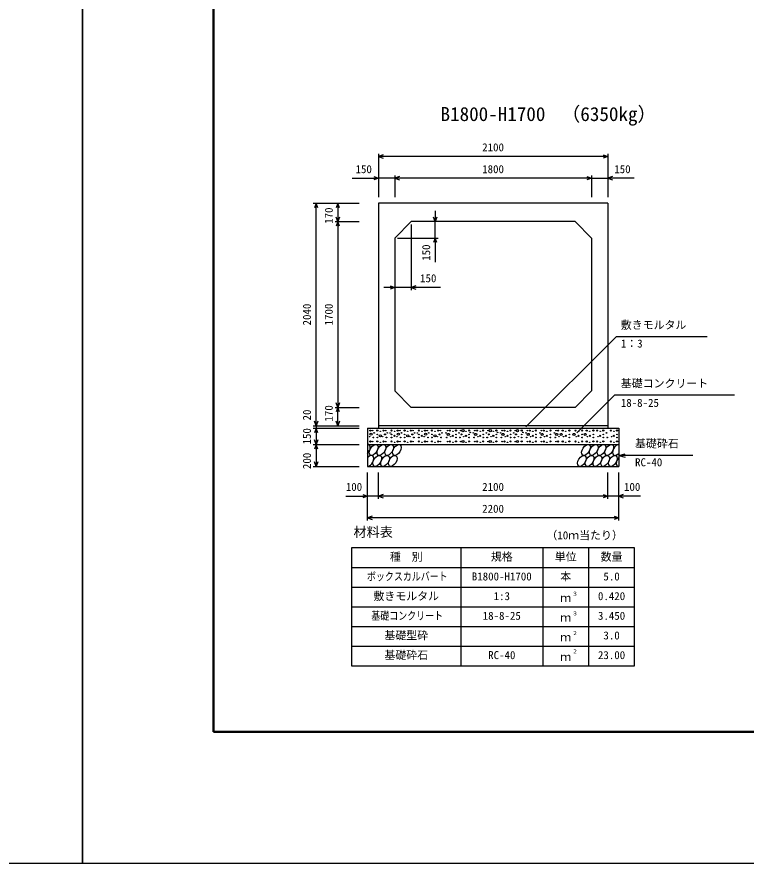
# Model space of a CAD drawing. Units: millimetres, scale not verified. Extents: x -25170 to 75630, y 0 to 35640.
# Drawn here: x 24630 to 31306, y 0 to 7746 of the extents above; entities that cross this region are included whole.
import ezdxf
from ezdxf.enums import TextEntityAlignment as Align

# ---------------------------------------------------------------- set-up
doc = ezdxf.new("R2010")
doc.units = ezdxf.units.MM
doc.header["$LTSCALE"] = 60
for name, color, linetype, lineweight in [('Defpoints_3', 5, 'Continuous', 25), ('DIM', 7, 'Continuous', 25), ('HATCH', 6, 'Continuous', 25), ('HYO', 3, 'Continuous', 25), ('HYO2', 4, 'Continuous', 25), ('OUTLINE', 3, 'Continuous', 25), ('TXT', 7, 'Continuous', 25), ('WAKU', 3, 'Continuous', 50)]:
    doc.layers.add(name, color=color, linetype=linetype, lineweight=lineweight)
doc.styles.add('ＭＳ ゴシック', font='')
doc.styles.get('ＭＳ ゴシック').set_extended_font_data('MS Gothic')

msp = doc.modelspace()

# ---------------------------------------------------------------- linework, layer by layer
at = {"layer": 'Defpoints_3'}
for p, q in [((25230, 0), (25230, 35640)), ((25230, 35640), (25230, 0)), ((-25170, 0), (25230, 0)), ((25230, 0), (75630, 0))]:
    msp.add_line(p, q, dxfattribs=at)
at = {"layer": 'DIM'}
for p, q in [((27939.98, 6493.78), (27939.98, 6096.89)), ((27982.27, 6484.17), (27939.98, 6468.78)), ((30039.98, 6468.78), (27939.98, 6468.78)), ((27939.98, 6468.78), (27982.27, 6453.39)), ((29997.7, 6484.17), (30039.98, 6468.78)), ((30039.98, 6468.78), (29997.7, 6453.39)), ((30039.98, 6493.78), (30039.98, 6096.89)), ((27897.7, 6284.17), (27939.98, 6268.78)), ((28089.98, 6293.78), (28089.98, 6096.89)), ((28132.27, 6284.17), (28089.98, 6268.78)), ((29847.7, 6284.17), (29889.98, 6268.78)), ((29889.98, 6293.78), (29889.98, 6096.89)), ((30082.27, 6284.17), (30039.98, 6268.78)), ((27699.24, 6268.78), (27939.98, 6268.78)), ((27939.98, 6268.78), (27897.7, 6253.39)), ((28089.98, 6268.78), (27939.98, 6268.78)), ((29889.98, 6268.78), (28089.98, 6268.78)), ((28089.98, 6268.78), (28132.27, 6253.39)), ((29889.98, 6268.78), (29847.7, 6253.39)), ((29889.98, 6268.78), (30039.98, 6268.78)), ((30280.73, 6268.78), (30039.98, 6268.78)), ((30039.98, 6268.78), (30082.27, 6253.39)), ((27343.88, 6041.89), (27764.98, 6041.89)), ((27368.88, 6041.89), (27353.49, 5999.6)), ((27368.88, 4001.89), (27368.88, 6041.89)), ((27384.27, 5999.6), (27368.88, 6041.89)), ((27568.88, 6041.89), (27553.49, 5999.6)), ((27568.88, 6041.89), (27568.88, 5871.89)), ((27584.27, 5999.6), (27568.88, 6041.89)), ((28460.84, 5971.89), (28460.84, 5871.89)), ((27568.88, 5871.89), (27553.49, 5914.17)), ((27584.27, 5914.17), (27568.88, 5871.89)), ((28460.84, 5871.89), (28445.44, 5914.17)), ((28476.23, 5914.17), (28460.84, 5871.89)), ((27543.88, 5871.89), (27764.98, 5871.89)), ((27568.88, 5871.89), (27553.49, 5829.6)), ((27568.88, 5871.89), (27568.88, 4171.89)), ((27584.27, 5829.6), (27568.88, 5871.89)), ((28239.98, 5846.89), (28239.98, 5245.32)), ((28460.84, 5721.89), (28460.84, 5871.89)), ((28114.98, 5721.89), (28485.84, 5721.89)), ((28460.84, 5721.89), (28445.44, 5679.6)), ((28476.23, 5679.6), (28460.84, 5721.89)), ((28460.84, 5721.89), (28460.84, 5501.01)), ((28089.98, 5270.32), (27989.98, 5270.32)), ((28047.7, 5285.71), (28089.98, 5270.32)), ((28089.98, 5270.32), (28047.7, 5254.93)), ((28239.98, 5270.32), (28089.98, 5270.32)), ((28282.27, 5285.71), (28239.98, 5270.32)), ((28509.45, 5270.32), (28239.98, 5270.32)), ((28239.98, 5270.32), (28282.27, 5254.93)), ((29291.17, 3992.31), (30116.48, 4817.62)), ((30948.89, 4817.62), (30116.48, 4817.62)), ((29758.01, 3938.16), (30102.07, 4282.22)), ((31201.62, 4282.22), (30102.07, 4282.22)), ((27568.88, 4171.89), (27553.49, 4214.17)), ((27584.27, 4214.17), (27568.88, 4171.89)), ((27543.88, 4171.89), (27764.98, 4171.89)), ((27568.88, 4171.89), (27553.49, 4129.6)), ((27568.88, 4001.89), (27568.88, 4171.89)), ((27584.27, 4129.6), (27568.88, 4171.89)), ((27368.88, 4001.89), (27353.49, 4044.17)), ((27384.27, 4044.17), (27368.88, 4001.89)), ((27568.88, 4001.89), (27553.49, 4044.17)), ((27584.27, 4044.17), (27568.88, 4001.89)), ((27343.88, 4001.89), (27764.98, 4001.89)), ((27343.88, 3981.89), (27764.98, 3981.89)), ((27368.88, 3981.89), (27353.49, 3939.6)), ((27368.88, 4001.89), (27368.88, 3981.89)), ((27368.88, 3981.89), (27368.88, 3831.89)), ((27384.27, 3939.6), (27368.88, 3981.89)), ((27368.88, 3831.89), (27353.49, 3874.17)), ((27384.27, 3874.17), (27368.88, 3831.89)), ((27343.88, 3831.89), (27764.98, 3831.89)), ((27368.88, 3831.89), (27353.49, 3789.6)), ((27368.88, 3831.89), (27368.88, 3631.89)), ((27384.27, 3789.6), (27368.88, 3831.89)), ((30139.98, 3731.89), (30197.94, 3747.42)), ((30819.79, 3731.89), (30139.98, 3731.89)), ((30139.98, 3731.89), (30197.94, 3716.36)), ((27368.88, 3631.89), (27353.49, 3674.17)), ((27384.27, 3674.17), (27368.88, 3631.89)), ((27343.88, 3631.89), (27764.98, 3631.89)), ((27839.98, 3135.28), (27839.98, 3576.89)), ((27939.98, 3335.28), (27939.98, 3576.89)), ((30039.98, 3335.28), (30039.98, 3576.89)), ((30039.98, 3335.28), (30039.98, 3576.89)), ((30139.98, 3135.28), (30139.98, 3576.89)), ((27640.44, 3360.28), (27839.98, 3360.28)), ((27797.7, 3375.67), (27839.98, 3360.28)), ((27839.98, 3360.28), (27797.7, 3344.88)), ((27939.98, 3360.28), (27839.98, 3360.28)), ((27982.27, 3375.67), (27939.98, 3360.28)), ((30039.98, 3360.28), (27939.98, 3360.28)), ((27939.98, 3360.28), (27982.27, 3344.88)), ((29997.7, 3375.67), (30039.98, 3360.28)), ((30039.98, 3360.28), (29997.7, 3344.88)), ((30139.98, 3360.28), (30039.98, 3360.28)), ((30182.27, 3375.67), (30139.98, 3360.28)), ((30339.53, 3360.28), (30139.98, 3360.28)), ((30139.98, 3360.28), (30182.27, 3344.88)), ((27882.27, 3175.67), (27839.98, 3160.28)), ((30139.98, 3160.28), (27839.98, 3160.28)), ((27839.98, 3160.28), (27882.27, 3144.88)), ((30097.7, 3175.67), (30139.98, 3160.28)), ((30139.98, 3160.28), (30097.7, 3144.88))]:
    msp.add_line(p, q, dxfattribs=at)
at = {"layer": 'HATCH'}
for centre, radius in [((27866.02, 3959.07), 5), ((27887.05, 3959.07), 2.5), ((27929.95, 3959.94), 5), ((27957.99, 3952.06), 2.5), ((27986.02, 3959.07), 5), ((28007.05, 3959.07), 2.5), ((28059.95, 3959.94), 5), ((28087.99, 3952.06), 2.5), ((28116.02, 3959.07), 5), ((28137.05, 3959.07), 2.5), ((28179.95, 3959.94), 5), ((28207.99, 3952.06), 2.5), ((28236.02, 3959.07), 5), ((28257.05, 3959.07), 2.5), ((28309.95, 3959.94), 5), ((28337.99, 3952.06), 2.5), ((28366.02, 3959.07), 5), ((28387.05, 3959.07), 2.5), ((28429.95, 3959.94), 5), ((28457.99, 3952.06), 2.5), ((28486.02, 3959.07), 5), ((28507.05, 3959.07), 2.5), ((28572.91, 3959.07), 2.5), ((28593.94, 3959.07), 5), ((28621.98, 3952.06), 2.5), ((28650.01, 3959.94), 5), ((28692.91, 3959.07), 2.5), ((28713.94, 3959.07), 10), ((28741.98, 3952.06), 2.5), ((28770.01, 3959.94), 5), ((28822.91, 3959.07), 2.5), ((28843.94, 3959.07), 5), ((28871.98, 3952.06), 2.5), ((28900.01, 3959.94), 5), ((28942.91, 3959.07), 2.5), ((28963.94, 3959.07), 10), ((28991.98, 3952.06), 2.5), ((29020.01, 3959.94), 5), ((29072.91, 3959.07), 2.5), ((29093.94, 3959.07), 5), ((29121.98, 3952.06), 2.5), ((29150.01, 3959.94), 5), ((29192.91, 3959.07), 2.5), ((29213.94, 3959.07), 10), ((29251.84, 3959.94), 5), ((29304.73, 3959.07), 2.5), ((29325.76, 3959.07), 5), ((29353.8, 3952.06), 2.5), ((29381.84, 3959.94), 5), ((29432.79, 3959.07), 2.5), ((29453.83, 3959.07), 5), ((29481.86, 3952.06), 2.5), ((29514.77, 3959.94), 5), ((29565.72, 3959.07), 2.5), ((29586.75, 3959.07), 5), ((29627.42, 3959.07), 5), ((29655.46, 3952.06), 2.5), ((29688.36, 3959.94), 5), ((29744.27, 3959.07), 5), ((29772.3, 3952.06), 2.5), ((29805.2, 3959.94), 5), ((29846.96, 3959.07), 5), ((29875, 3952.06), 2.5), ((29907.9, 3959.94), 5), ((29943.17, 3959.07), 5), ((29971.2, 3952.06), 2.5), ((29999.24, 3959.94), 5), ((30067.98, 3959.07), 5), ((30096.02, 3952.06), 2.5), ((30124.06, 3959.94), 5), ((27859.01, 3903.91), 2.5), ((27872.56, 3926.05), 10), ((27894.06, 3896.04), 2.5), ((27901.07, 3938.05), 2.5), ((27929.95, 3924.05), 2.5), ((27929.95, 3896.04), 2.5), ((27957.99, 3910.92), 10), ((27979.01, 3903.91), 2.5), ((28000.04, 3924.05), 5), ((28014.06, 3896.04), 2.5), ((28021.07, 3938.05), 2.5), ((28047.53, 3937.15), 2.5), ((28059.95, 3924.05), 2.5), ((28059.95, 3896.04), 2.5), ((28087.99, 3910.92), 5), ((28109.01, 3903.91), 2.5), ((28122.56, 3926.05), 10), ((28144.06, 3896.04), 2.5), ((28151.07, 3938.05), 2.5), ((28179.95, 3924.05), 2.5), ((28179.95, 3896.04), 2.5), ((28207.99, 3910.92), 10), ((28229.01, 3903.91), 2.5), ((28250.04, 3924.05), 5), ((28264.06, 3896.04), 2.5), ((28271.07, 3938.05), 2.5), ((28297.53, 3937.15), 2.5), ((28309.95, 3924.05), 2.5), ((28309.95, 3896.04), 2.5), ((28337.99, 3910.92), 5), ((28359.01, 3903.91), 2.5), ((28372.56, 3926.05), 10), ((28394.06, 3896.04), 2.5), ((28401.07, 3938.05), 2.5), ((28429.95, 3924.05), 2.5), ((28429.95, 3896.04), 2.5), ((28457.99, 3910.92), 10), ((28479.01, 3903.91), 2.5), ((28500.04, 3924.05), 5), ((28514.06, 3896.04), 2.5), ((28521.07, 3938.05), 2.5), ((28558.89, 3938.05), 2.5), ((28565.9, 3896.04), 2.5), ((28579.92, 3924.05), 10), ((28600.95, 3903.91), 2.5), ((28621.98, 3910.92), 5), ((28650.01, 3924.05), 2.5), ((28650.01, 3896.04), 2.5), ((28678.89, 3938.05), 2.5), ((28685.9, 3896.04), 2.5), ((28699.92, 3924.05), 5), ((28720.95, 3903.91), 2.5), ((28741.98, 3910.92), 5), ((28770.01, 3924.05), 2.5), ((28770.01, 3896.04), 2.5), ((28781.35, 3942.37), 2.5), ((28808.89, 3938.05), 2.5), ((28815.9, 3896.04), 2.5), ((28829.92, 3924.05), 10), ((28850.95, 3903.91), 2.5), ((28871.98, 3910.92), 5), ((28900.01, 3924.05), 2.5), ((28900.01, 3896.04), 2.5), ((28928.89, 3938.05), 2.5), ((28935.9, 3896.04), 2.5), ((28949.92, 3924.05), 5), ((28970.95, 3903.91), 2.5), ((28991.98, 3910.92), 5), ((29020.01, 3924.05), 2.5), ((29020.01, 3896.04), 2.5), ((29031.35, 3942.37), 2.5), ((29058.89, 3938.05), 2.5), ((29065.9, 3896.04), 2.5), ((29079.92, 3924.05), 10), ((29100.95, 3903.91), 2.5), ((29121.98, 3910.92), 5), ((29150.01, 3924.05), 2.5), ((29150.01, 3896.04), 2.5), ((29178.89, 3938.05), 2.5), ((29185.9, 3896.04), 2.5), ((29199.92, 3924.05), 5), ((29220.95, 3903.91), 2.5), ((29251.84, 3924.05), 2.5), ((29251.84, 3896.04), 2.5), ((29263.18, 3942.37), 2.5), ((29290.71, 3938.05), 2.5), ((29297.72, 3896.04), 2.5), ((29311.74, 3924.05), 10), ((29332.77, 3903.91), 2.5), ((29353.8, 3910.92), 5), ((29381.84, 3924.05), 2.5), ((29381.84, 3896.04), 2.5), ((29418.78, 3938.05), 2.5), ((29425.79, 3896.04), 2.5), ((29439.81, 3924.05), 10), ((29460.83, 3903.91), 2.5), ((29481.86, 3910.92), 5), ((29514.77, 3924.05), 2.5), ((29514.77, 3896.04), 2.5), ((29551.7, 3938.05), 2.5), ((29558.71, 3896.04), 2.5), ((29572.73, 3924.05), 10), ((29593.76, 3903.91), 2.5), ((29613.4, 3924.05), 10), ((29634.43, 3903.91), 2.5), ((29655.46, 3910.92), 5), ((29688.36, 3924.05), 2.5), ((29688.36, 3896.04), 2.5), ((29730.25, 3924.05), 10), ((29751.27, 3903.91), 2.5), ((29772.3, 3910.92), 5), ((29805.2, 3924.05), 2.5), ((29805.2, 3896.04), 2.5), ((29832.94, 3924.05), 10), ((29853.97, 3903.91), 2.5), ((29875, 3910.92), 5), ((29907.9, 3924.05), 2.5), ((29907.9, 3896.04), 2.5), ((29950.17, 3903.91), 2.5), ((29971.2, 3910.92), 5), ((29999.24, 3924.05), 2.5), ((29999.24, 3896.04), 2.5), ((30028.12, 3938.05), 2.5), ((30035.13, 3896.04), 2.5), ((30074.99, 3903.91), 2.5), ((30096.02, 3910.92), 5), ((30124.06, 3924.05), 2.5), ((30124.06, 3896.04), 2.5), ((27866.02, 3859.07), 5), ((27887.05, 3859.07), 2.5), ((27929.95, 3859.94), 5), ((27957.99, 3852.06), 2.5), ((27986.02, 3859.07), 5), ((28007.05, 3859.07), 2.5), ((28059.95, 3859.94), 5), ((28087.99, 3852.06), 2.5), ((28116.02, 3859.07), 5), ((28137.05, 3859.07), 2.5), ((28179.95, 3859.94), 5), ((28207.99, 3852.06), 2.5), ((28236.02, 3859.07), 5), ((28257.05, 3859.07), 2.5), ((28309.95, 3859.94), 5), ((28337.99, 3852.06), 2.5), ((28366.02, 3859.07), 5), ((28387.05, 3859.07), 2.5), ((28429.95, 3859.94), 5), ((28457.99, 3852.06), 2.5), ((28486.02, 3859.07), 5), ((28507.05, 3859.07), 2.5), ((28572.91, 3859.07), 2.5), ((28593.94, 3859.07), 5), ((28621.98, 3852.06), 2.5), ((28650.01, 3859.94), 5), ((28692.91, 3859.07), 2.5), ((28713.94, 3859.07), 10), ((28741.98, 3852.06), 2.5), ((28770.01, 3859.94), 5), ((28822.91, 3859.07), 2.5), ((28843.94, 3859.07), 5), ((28871.98, 3852.06), 2.5), ((28900.01, 3859.94), 5), ((28942.91, 3859.07), 2.5), ((28963.94, 3859.07), 10), ((28991.98, 3852.06), 2.5), ((29020.01, 3859.94), 5), ((29072.91, 3859.07), 2.5), ((29093.94, 3859.07), 5), ((29121.98, 3852.06), 2.5), ((29150.01, 3859.94), 5), ((29192.91, 3859.07), 2.5), ((29213.94, 3859.07), 10), ((29251.84, 3859.94), 5), ((29304.73, 3859.07), 2.5), ((29325.76, 3859.07), 5), ((29353.8, 3852.06), 2.5), ((29381.84, 3859.94), 5), ((29432.79, 3859.07), 2.5), ((29453.83, 3859.07), 5), ((29481.86, 3852.06), 2.5), ((29514.77, 3859.94), 5), ((29565.72, 3859.07), 2.5), ((29586.75, 3859.07), 5), ((29627.42, 3859.07), 5), ((29655.46, 3852.06), 2.5), ((29688.36, 3859.94), 5), ((29744.27, 3859.07), 5), ((29772.3, 3852.06), 2.5), ((29805.2, 3859.94), 5), ((29846.96, 3859.07), 5), ((29875, 3852.06), 2.5), ((29907.9, 3859.94), 5), ((29943.17, 3859.07), 5), ((29971.2, 3852.06), 2.5), ((29999.24, 3859.94), 5), ((30067.98, 3859.07), 5), ((30096.02, 3852.06), 2.5), ((30124.06, 3859.94), 5)]:
    msp.add_circle(centre, radius, dxfattribs=at)
for centre, start_param, end_param in [((27825.33, 3781.88), 4.3355439, 6.7245934), ((30124.54, 3781.88), 0.4199491, 4.357003), ((27858.58, 3681.89), 3.4740877, 7.5860497), ((30157.79, 3681.89), 1.2805297, 3.4964223)]:
    msp.add_ellipse(centre, major_axis=(29.09, 47.08), ratio=0.5792, start_param=start_param, end_param=end_param, dxfattribs=at)
for centre in [(27896.29, 3781.88), (27967.24, 3781.88), (28038.2, 3781.88), (28109.15, 3781.88), (29840.71, 3781.88), (29911.67, 3781.88), (29982.63, 3781.88), (30053.58, 3781.88), (27929.53, 3681.89), (28000.49, 3681.89), (28071.45, 3681.89), (29803.01, 3681.89), (29873.96, 3681.89), (29944.92, 3681.89), (30015.87, 3681.89), (30086.83, 3681.89)]:
    msp.add_ellipse(centre, major_axis=(29.09, 47.08), ratio=0.5792, dxfattribs=at)
at = {"layer": 'HYO'}
for p, q in [((30284.98, 2885.28), (27694.98, 2885.28)), ((27694.98, 2885.28), (27694.98, 1805.28)), ((28694.98, 2885.28), (28694.98, 1805.28)), ((29444.98, 2885.28), (29444.98, 1805.28)), ((29864.98, 2885.28), (29864.98, 1805.28)), ((30284.98, 1805.28), (30284.98, 2885.28)), ((27694.98, 2705.28), (30284.98, 2705.28)), ((27694.98, 1805.28), (30284.98, 1805.28))]:
    msp.add_line(p, q, dxfattribs=at)
at = {"layer": 'HYO2'}
for p, q in [((27694.98, 2525.28), (30284.98, 2525.28)), ((27694.98, 2345.28), (30284.98, 2345.28)), ((27694.98, 2165.28), (30284.98, 2165.28)), ((27694.98, 1985.28), (30284.98, 1985.28))]:
    msp.add_line(p, q, dxfattribs=at)
at = {"layer": 'OUTLINE'}
for p, q in [((30039.98, 6041.89), (27939.98, 6041.89)), ((27939.98, 6041.89), (27939.98, 3981.89)), ((30039.98, 6041.89), (30039.98, 3981.89)), ((28089.98, 5721.89), (28239.98, 5871.89)), ((29739.98, 5871.89), (28239.98, 5871.89)), ((29889.98, 5721.89), (29739.98, 5871.89)), ((28089.98, 5721.89), (28089.98, 4321.89)), ((29889.98, 5721.89), (29889.98, 4321.89)), ((28239.98, 4171.89), (28089.98, 4321.89)), ((29739.98, 4171.89), (29889.98, 4321.89)), ((29739.98, 4171.89), (28239.98, 4171.89)), ((27839.98, 3981.89), (27839.98, 3631.89)), ((27839.98, 3981.89), (30139.98, 3981.89)), ((30039.98, 4001.89), (27939.98, 4001.89)), ((30139.98, 3981.89), (30139.98, 3631.89)), ((27839.98, 3831.89), (30139.98, 3831.89)), ((27839.98, 3631.89), (30139.98, 3631.89))]:
    msp.add_line(p, q, dxfattribs=at)
at = {"layer": 'WAKU'}
for p, q in [((26430, 34440), (26430, 1200)), ((26430, 1200), (74430, 1200))]:
    msp.add_line(p, q, dxfattribs=at)

# ---------------------------------------------------------------- texts
at = {"layer": 'DIM', "style": 'ＭＳ ゴシック'}
for s, p in [('2100', (28889.98, 6493.78)), ('150', (27730.34, 6293.78)), ('1800', (28889.98, 6293.78)), ('150', (30099.62, 6293.78)), ('150', (28321.39, 5295.32)), ('敷きモルタル', (30159.33, 4867.62)), ('1：3', (30159.33, 4697.5)), ('基礎コンクリート', (30159.33, 4332.22)), ('18-8-25', (30159.33, 4154.59)), ('基礎砕石', (30289.72, 3781.89)), ('RC-40', (30289.72, 3610.51)), ('100', (27641.34, 3385.28)), ('2100', (28889.98, 3385.28)), ('100', (30188.62, 3385.28)), ('2200', (28889.98, 3185.28))]:
    msp.add_text(s, height=73.31, dxfattribs=at).set_placement(p, align=Align.BOTTOM_LEFT)
for s, p in [('170', (27543.88, 5851.89)), ('150', (28435.84, 5513.39)), ('2040', (27343.88, 4921.89)), ('1700', (27543.88, 4921.89)), ('170', (27543.88, 4041.89)), ('20', (27343.88, 4051.96)), ('150', (27343.88, 3831.89)), ('200', (27343.88, 3606.89))]:
    msp.add_text(s, height=73.31, rotation=90, dxfattribs=at).set_placement(p, align=Align.BOTTOM_LEFT)
at = {"layer": 'TXT', "style": 'ＭＳ ゴシック'}
for s, height, p in [('B1800-H1700', 128.3, (28508.73, 6754.39)), ('（6350kg）', 128.3, (29613.57, 6754.39)), ('材料表', 87.98, (27711.65, 2960.28)), ('（10ｍ当たり）', 73.31, (29478.31, 2941.94)), ('種\u3000別', 73.31, (28044.98, 2745.28)), ('規格', 73.31, (28969.98, 2745.28)), ('単位', 73.31, (29554.98, 2745.28)), ('数量', 73.31, (29974.98, 2745.28)), ('B1800-H1700', 73.31, (28794.98, 2565.28)), ('本', 73.31, (29604.98, 2565.28)), ('5.0', 73.31, (29999.98, 2565.28)), ('敷きモルタル', 73.31, (27894.98, 2385.28)), ('1:3', 73.31, (28994.98, 2385.28)), ('３', 36.66, (29714.22, 2435.89)), ('0.420', 73.31, (29949.98, 2385.28)), ('ｍ', 73.31, (29604.98, 2368.61)), ('18-8-25', 73.31, (28894.98, 2205.28)), ('ｍ', 73.31, (29604.98, 2188.61)), ('３', 36.66, (29714.22, 2255.89)), ('3.450', 73.31, (29949.98, 2205.28)), ('基礎型砕', 73.31, (27994.98, 2025.28)), ('２', 36.66, (29714.22, 2075.89)), ('3.0', 73.31, (29999.98, 2025.28)), ('ｍ', 73.31, (29604.98, 2008.61)), ('基礎砕石', 73.31, (27994.98, 1845.28)), ('RC-40', 73.31, (28944.98, 1845.28)), ('２', 36.66, (29714.22, 1909.22)), ('23.00', 73.31, (29949.98, 1845.28)), ('ｍ', 73.31, (29604.98, 1828.61))]:
    msp.add_text(s, height=height, dxfattribs=at).set_placement(p, align=Align.BOTTOM_LEFT)
at = {"layer": 'TXT', "style": 'ＭＳ ゴシック', "width": 0.8}
for s, p in [('ボックスカルバート', (27834.98, 2565.28)), ('基礎コンクリート', (27874.98, 2205.28))]:
    msp.add_text(s, height=73.31, dxfattribs=at).set_placement(p, align=Align.BOTTOM_LEFT)

doc.saveas('drawing.dxf')
